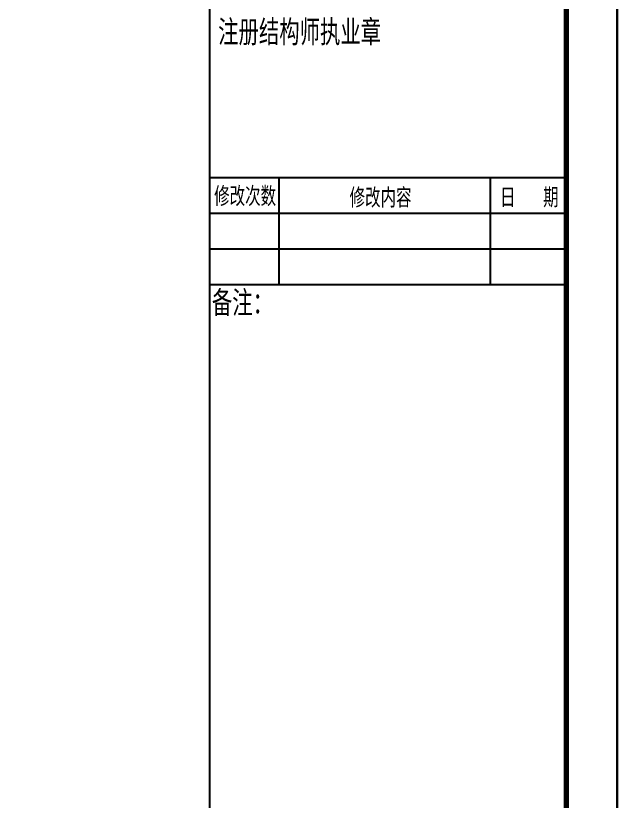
# Model space of a CAD drawing. Header units: millimetres. Extents: x -981077 to -572908, y -546666 to -409449.
# Drawn here: x -727432 to -715621, y -508472 to -493042 of the extents above; entities that cross this region are included whole.
import ezdxf
from ezdxf.enums import TextEntityAlignment as Align

# ---------------------------------------------------------------- set-up
doc = ezdxf.new("R2010")
doc.units = ezdxf.units.MM
doc.header["$LTSCALE"] = 1000
doc.layers.add('图框', color=7, linetype='Continuous')
doc.styles.add('HZTXT2', font='txt.shx', dxfattribs={"width": 0.8, "bigfont": 'hztxt.shx'})

msp = doc.modelspace()

# ---------------------------------------------------------------- linework, layer by layer
at = {"layer": '图框'}
for p, q in [((-723620.886, -536753.458), (-723620.886, -479353.458)), ((-723620.886, -496221.668), (-716620.886, -496221.668)), ((-722268.03, -496221.668), (-722268.03, -498321.53)), ((-718115.338, -496221.668), (-718115.338, -498321.53)), ((-723620.886, -496921.668), (-716620.886, -496921.668)), ((-723620.886, -497621.53), (-716620.886, -497621.53)), ((-723620.886, -498321.53), (-716620.886, -498321.53))]:
    msp.add_line(p, q, dxfattribs=at)
for points in [[(-799720.886, -537753.458), (-799720.886, -478353.458), (-715620.886, -478353.458), (-715620.886, -537753.458)], [(-799720.886, -537753.458), (-715620.886, -537753.458), (-715620.886, -478353.458), (-799720.886, -478353.458)]]:
    msp.add_lwpolyline(points, close=True, dxfattribs=at)
at = {"layer": '图框', "const_width": 100}
msp.add_lwpolyline([(-797220.886, -536753.458), (-716620.886, -536753.458), (-716620.886, -479353.458), (-797220.886, -479353.458)], close=True, dxfattribs=at)

# ---------------------------------------------------------------- texts
at = {"layer": '图框', "style": 'HZTXT2', "width": 0.8}
for s, height, p in [('注册结构师执业章', 500, (-721857.588, -493344.899)), ('修改次数', 380, (-722928.561, -496572.928)), ('修改内容', 380, (-720269.269, -496599.815)), ('日  期', 380, (-717348.967, -496599.815)), ('备注：', 500, (-722980.948, -498664.813))]:
    msp.add_text(s, height=height, dxfattribs=at).set_placement(p, align=Align.MIDDLE)

doc.saveas('drawing.dxf')
